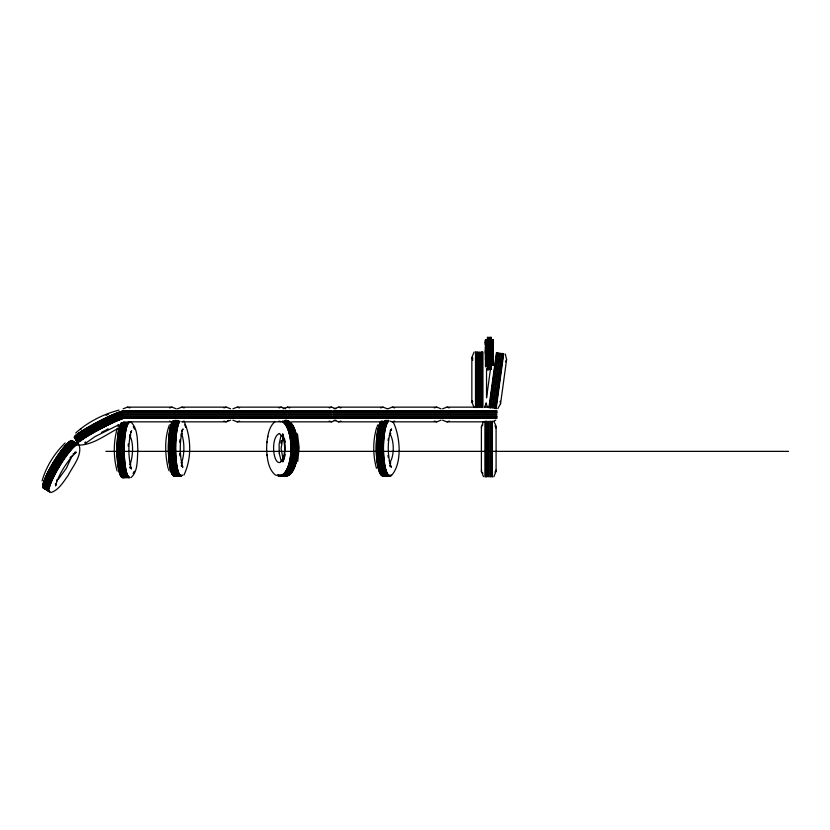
<?xml version="1.0" encoding="UTF-8"?>
<svg xmlns="http://www.w3.org/2000/svg" width="830" height="830" viewBox="0 0 830 830"><rect width="100%" height="100%" fill="white"/><g stroke="black" fill="none" stroke-linecap="round" stroke-linejoin="round"><path stroke-width="1.25" d="M485.415 353.663L485.529 343.693L485.529 363.208M485.519 353.663L485.519 346.546M485.851 347.096L485.861 344.17M485.851 353.663L485.944 343.755M487.376 349.326L487.386 345.394M487.386 345.488L487.386 342.064M487.376 349.285L487.376 357.616M487.604 345.488L487.604 342.064M487.594 349.285L487.594 357.616M487.594 349.326L487.604 345.394M488.123 345.488L488.133 342.064M488.123 349.285L488.123 357.616M488.123 349.326L488.123 345.394M488.341 349.285L488.341 357.616M488.341 349.326L488.341 345.394M488.341 345.488L488.351 342.064M489.046 349.285L489.046 357.616M489.046 349.326L489.046 345.394M489.046 345.488L489.046 342.064M489.659 345.488L489.659 342.064M489.659 349.285L489.659 357.616M489.659 349.326L489.659 345.394M490.354 345.488L490.364 342.064M490.354 349.285L490.354 357.616M490.354 349.326L490.354 345.394M490.572 349.285L490.572 357.616M490.572 349.326L490.572 345.394M490.572 345.488L490.582 342.064M491.101 349.285L491.101 357.616M491.101 349.326L491.101 345.394M491.101 345.488L491.101 342.064M491.319 349.285L491.319 357.616M491.319 349.326L491.319 345.394M491.319 345.488L491.329 342.064M492.771 347.386L492.771 343.755L492.771 363.146M492.813 356.029L492.854 344.17M492.896 355.925L492.896 353.445M493.228 356.039L493.186 343.693L493.3 362.731M493.331 355.925L493.29 346.888M485.861 344.377L485.872 340.321L485.872 340.974M485.944 344.782L485.955 341.784M487.386 342.188L487.397 339.501M487.604 342.188L487.615 339.501M488.133 342.188L488.133 339.501M488.351 342.188L488.351 339.501M489.046 342.188L489.057 339.501M489.659 342.188L489.669 339.501M490.364 342.188L490.364 339.501M490.582 342.188L490.582 339.501M491.101 342.188L491.111 339.501M491.329 342.188L491.329 339.501M485.861 342.292L485.872 340.767M485.955 342.79L485.955 340.207M487.397 339.667L487.407 337.343M487.615 339.667L487.625 337.343M488.133 339.667L488.154 337.343M488.351 339.667L488.372 337.343M489.057 339.667L489.067 337.53M489.669 339.667L489.669 337.893M490.364 339.667L490.385 337.343M490.582 339.667L490.603 337.343M491.111 339.667L491.121 337.343M491.329 339.667L491.339 337.343M492.864 342.292L492.864 340.767M485.955 340.414L485.965 339.74M489.679 369.371L489.669 367.233M490.385 369.558L490.385 368.831L490.385 369.765M492.781 340.902L492.771 344.782L492.875 340.321L492.885 340.974M128.235 446.187L128.297 443.998M266.596 448.781L266.928 441.643M56.855 480.975L56.917 479.719M179.695 442.286L179.913 439.755M42.081 480.975C46.096 466.699 54.49 453.253 65.155 442.961M71.536 457.029L76.08 452.392L72.947 454.041M486.577 397.58L490.54 368.613M488.901 407.665L496.444 352.615M489.306 407.727L496.848 352.667M490.271 407.862L497.813 352.802M490.675 407.914L498.218 352.854M491.972 408.09L499.515 353.03M493.103 408.246L500.646 353.186M494.4 408.422L501.943 353.362M494.805 408.474L502.347 353.424M495.78 408.609L503.312 353.549M496.174 408.671L503.717 353.611M497.813 408.63L500.563 403.702L506.611 359.566L505.294 354.078M474.086 407.489L471.845 402.021L471.845 357.471L474.086 352.003M471.845 402.021L472.042 400.766M483.485 476.669L481.39 471.326L481.39 426.776L483.485 421.433M481.39 471.326L481.587 470.071M495.894 428.031L495.894 425.531L493.84 421.308M495.105 472.395L495.271 471.326M496.081 426.776L496.081 471.326L493.84 476.794M266.855 442.598C267.82 435.2 268.972 426.568 275.093 421.536M280.872 443.189L281.287 440.637M285.084 454.487L284.711 456.77M297.721 461.459L299.142 447.619L297.472 433.893M267.789 436.87L267.882 436.31M388.035 440.46L388.419 438.427M506.611 359.566L505.522 361.859M281.048 435.574L279.129 443.977L279.212 453.149M282.802 437.918L281.09 448.522L282.988 458.938M284.14 458.648L282.854 461.947L284.13 457.766L284.036 458.326C285.603 449.58 285.676 441.851 282.605 433.862L283.341 435.356M376.664 427.585C372.774 440.699 372.867 455.151 376.467 468.317M118.016 426.62L118.317 425.79M377.09 426.568L377.754 424.908M169.413 424.908C164.278 438.614 165.077 454.207 168.096 468.317M389.332 435.107L390.889 433.468L389.695 433.468M484.481 407.271L486.339 403.266M117.321 428.29C113.285 441.985 113.347 457.289 117.144 471.035M129.501 436.819L130.818 435.19L129.822 435.231M180.888 435.107L182.216 433.468L181.21 433.509M482.375 425.707L482.863 424.711M131.659 430.635L130.684 432.513L131.13 431.496C128.111 443.313 128.183 456.044 130.974 467.902L130.538 466.906L131.493 468.992L130.175 467.01M133.08 473.557L134.273 471.253M390.245 430.926L391.553 428.913L390.432 430.801L390.857 429.774C387.382 441.498 387.465 454.415 390.681 466.18L390.266 465.194L391.366 467.269L390.079 465.288M181.708 430.926L183.046 428.913L182.081 430.801L182.527 429.774C179.498 441.602 179.581 454.321 182.372 466.18L181.926 465.194L182.88 467.269L181.563 465.288M75.696 433.001C87.617 422.148 103.356 414.129 118.96 410.134M84.774 442.826L85.428 441.944M86.061 442.411L85.293 443.448L95.066 436.58L118.69 424.856L117.777 425.199M130.269 464.229C132.81 456.023 134.097 443.013 129.542 435.127M58.411 479.159L66.4 468.193L71.546 456.957C64.844 465.485 58.754 474.885 55.579 485.343L55.724 484.191L55.62 485.986L55.506 483.527M70.052 457.506L72.023 455.94M80.313 429.629L81.029 429.131M181.656 462.518C184.602 454.363 184.623 442.183 181.697 433.997M183.876 475.144C191.772 458.917 191.398 438.053 184.187 421.619M117.175 429.006C105.037 435.169 92.887 445.015 78.819 445.129M105.95 430.013L108.139 428.788M101.385 432.461L104.85 430.625M239.569 421.08L237.173 421.837L232.888 420.177M279.025 407.914L281.422 407.146L285.707 408.806M329.23 407.914L331.627 407.146L335.911 408.806M169.559 407.914L171.966 407.146L176.282 408.806M184.198 421.08L181.791 421.837L226.3 421.837L230.616 420.177M223.893 407.914L226.3 407.146L230.616 408.806M227.368 420.862L228.375 420.374M340.902 421.08L338.495 421.837L334.179 420.177M380.628 407.914L383.035 407.146L387.351 408.806M394.613 421.08L392.196 421.837L389.789 421.08M434.329 407.914L436.746 407.146L441.062 408.806M449.289 421.08L446.882 421.837L442.566 420.177M389.55 462.943C394.665 456.168 394.323 440.087 389.612 433.416M391.075 475.932C402.737 463.773 400.268 436.03 393.005 421.567M232.888 408.806L237.173 407.146L281.422 407.146M283.092 408.806L287.377 407.146L331.627 407.146M335.911 420.177L331.627 421.837L291.62 421.837M123.141 408.806L127.457 407.146L171.966 407.146M177.485 408.806L181.791 407.146L226.3 407.146M334.179 408.806L338.495 407.146L383.035 407.146M387.89 408.806L392.196 407.146L436.746 407.146M442.566 408.806L446.882 407.146L474.916 407.146M441.062 420.177L436.746 421.837L392.196 421.837M493.84 421.08L495.738 420.177M106.033 415.322L108.357 414.253M279.492 433.499C270.269 436.57 272.873 465.371 280.395 462.32C285.178 457.06 285.312 447.681 283.756 440.502C284.794 437.389 278.154 432.596 279.399 433.509M74.897 452.257L75.987 451.925M130.839 477.696C138.34 471.679 136.992 459.125 137.894 450.42C137.272 441.145 138.205 429.048 131.078 422.138M389.654 462.901L390.826 462.995L389.208 460.992M484.907 407.146L488.445 407.146M121.948 410.819L286.9 410.819M287.72 410.819L331.803 410.819M332.975 410.819L496.942 410.819M121.948 411.234L286.9 411.234M287.72 411.234L331.803 411.234M332.975 411.234L496.942 411.234M121.948 412.209L286.9 412.209M287.72 412.209L331.803 412.209M332.975 412.209L496.942 412.209M121.948 412.614L286.9 412.614M287.72 412.614L331.803 412.614M332.975 412.614L496.942 412.614M121.948 413.921L496.942 413.921M121.948 415.062L496.942 415.062M121.948 416.37L286.9 416.37M287.72 416.37L331.803 416.37M332.975 416.37L496.942 416.37M121.948 416.785L286.9 416.785M287.72 416.785L331.803 416.785M332.975 416.785L496.942 416.785M121.948 417.76L496.942 417.76M121.948 418.164L496.942 418.164M130.009 421.837L171.426 421.837M237.173 421.837L281.422 421.837L279.025 421.08M338.495 421.837L380.13 421.837M446.882 421.837L484.907 421.837M105.898 451.364L788.5 451.364M181.085 462.891L182.175 462.995L181.459 462.476M129.698 464.613L130.777 464.707L130.071 464.198M446.882 407.146L449.289 407.914M392.196 407.146L394.613 407.914M436.746 421.837L434.329 421.08M338.495 407.146L340.902 407.914M181.791 407.146L184.198 407.914M226.3 421.837L223.893 421.08M127.457 407.146L129.864 407.914M287.377 407.146L289.774 407.914M331.627 421.837L329.23 421.08M237.173 407.146L239.569 407.914M275.56 475.175C267.841 468.95 267.177 457.89 266.575 448.698M50.827 492.595C58.691 490.198 63.422 481.846 68.05 475.549C72.511 466.636 82.544 455.286 79.099 444.984M169.559 421.08L170.721 421.65M487.584 407.478L486.038 402.975M482.375 472.395L482.863 473.391M184.675 424.825L185.847 427.388M133.277 426.547L134.45 429.1M181.199 465.485L181.573 466.336M129.812 467.197L130.186 468.058M389.54 465.485L389.893 466.336M168.532 469.313L169.216 470.942M281.277 461.376L279.233 453.294M500.137 401.212L500.563 403.702M284.555 438.987L285.136 442.172M387.963 455.4L388.326 457.496M266.959 454.767L267.073 455.629M495.105 425.707L495.271 426.776M495.894 470.071L496.081 471.326M471.845 357.471L472.042 358.716M481.39 426.776L481.587 428.031M179.643 453.253L179.851 455.836M490.592 369.215L490.603 369.765M485.55 340.331L485.54 339.646L485.54 341.628L485.436 340.321M493.321 340.767L493.321 342.292M491.329 367.233L491.339 369.008M491.111 367.233L491.121 369.008M490.582 367.233L490.592 369.008M490.364 367.233L490.374 369.008M489.057 367.233L489.057 369.008M488.351 367.233L488.362 369.008M488.133 367.233L488.144 369.008M487.615 367.233L487.615 369.008M487.397 367.233L487.397 369.008M485.882 340.767L485.882 342.292M485.955 364.318L485.955 366.694M485.446 340.767L485.446 342.292M485.529 364.235L485.54 366.787M493.196 362.254L493.196 365.408M492.864 364.816L492.854 360.013M492.771 362.326L492.771 365.325M491.329 364.702L491.329 367.4M491.101 364.702L491.111 367.4M490.582 364.702L490.582 367.4M490.364 364.702L490.364 367.4M489.659 364.702L489.669 367.4M489.046 364.702L489.057 367.4M488.351 364.702L488.351 367.4M488.133 364.702L488.133 367.4M487.604 364.702L487.615 367.4M487.386 364.702L487.397 367.4M485.882 342.074L485.892 344.377M485.944 362.326L485.955 365.325M485.861 364.816L485.892 344.17M485.529 362.254L485.529 365.408M493.228 349.876L493.186 363.208M492.896 344.17L492.896 350.26M491.329 364.837L491.319 357.574M491.101 357.574L491.101 364.837M490.572 357.574L490.582 364.837M490.354 357.574L490.364 364.837M489.659 357.574L489.659 364.837M489.046 357.574L489.046 364.837M488.341 357.574L488.351 364.837M488.123 357.574L488.133 364.837M487.594 357.574L487.604 364.837M487.376 357.574L487.386 364.837M485.944 359.722L485.944 363.146M485.457 350.053L485.415 360.013M492.408 421.267L492.408 476.835M492.003 421.267L492.003 476.835M491.018 421.267L491.018 476.835M490.613 421.267L490.613 476.835M489.306 421.267L489.306 476.835M488.165 421.267L488.165 476.835M486.857 421.267L486.857 476.835M486.536 368.603L486.536 397.85M486.453 421.267L486.453 476.835M485.477 421.267L485.477 476.835M485.062 421.267L485.062 476.835M482.863 351.962L482.863 407.53M482.458 351.962L482.458 407.53M481.473 351.962L481.473 407.53M481.068 351.962L481.068 407.53M479.761 351.962L479.761 407.53M478.62 351.962L478.62 407.53M477.312 351.962L477.312 407.53M476.908 351.962L476.908 407.53M475.922 351.962L475.922 407.53M475.517 351.962L475.517 407.53M472.664 357.471L472.664 360.459M472.664 401.264L472.664 402.021M123.898 476.908A27.784 5.592 90 0 1 117.134 456.542A27.784 5.592 90 0 1 121.232 422.937M126.938 476.908A27.784 5.592 90 0 1 120.049 452.962A27.784 5.592 90 0 1 125.724 422.138M125.652 476.908A27.784 5.592 -90 0 1 118.773 452.962A27.784 5.592 -90 0 1 124.438 422.138M124.293 476.908A27.784 5.592 -90 0 1 117.538 456.542A27.784 5.592 -90 0 1 121.636 422.937M125.257 476.908A27.784 5.592 -90 0 1 118.368 452.962A27.784 5.592 -90 0 1 124.044 422.138M122.383 476.275A27.442 5.52 90 0 1 121.066 473.391M119.935 468.909A27.442 5.52 90 0 1 120.101 430.106M120.371 428.913A27.442 5.52 90 0 1 120.952 426.786M121.263 425.873A27.442 5.52 90 0 1 122.612 423.269M122.778 476.275A27.442 5.52 -90 0 1 121.46 473.391M120.34 468.909A27.442 5.52 -90 0 1 120.506 430.106M120.775 428.913A27.442 5.52 -90 0 1 121.356 426.786M121.668 425.873A27.442 5.52 -90 0 1 123.006 423.269M122.446 477.354A27.442 5.52 -90 0 1 117.206 456.459A27.442 5.52 -90 0 1 119.904 425.873M120.34 424.815A27.442 5.52 -90 0 1 121.253 423.269M122.85 477.354A27.442 5.52 -90 0 1 117.601 456.459A27.442 5.52 -90 0 1 120.309 425.873M120.734 424.815A27.442 5.52 -90 0 1 121.647 423.269M129.335 476.908A27.784 5.592 -90 0 1 122.446 452.962A27.784 5.592 -90 0 1 128.121 422.138M126.004 475.507A27.442 5.52 -90 0 1 122.498 448.148A27.442 5.52 -90 0 1 126.689 423.269M125.486 477.354A27.442 5.52 -90 0 1 120.08 449.341A27.442 5.52 -90 0 1 125.714 422.48M126.606 477.354A27.442 5.52 -90 0 1 125.185 476.275M124.728 475.507A27.442 5.52 -90 0 1 121.211 448.148A27.442 5.52 -90 0 1 125.403 423.269M126.606 477.696A27.784 5.592 -90 0 1 121.139 449.331A27.784 5.592 -90 0 1 126.834 422.138M126.855 476.275A27.442 5.52 -90 0 1 122.882 449.341A27.442 5.52 -90 0 1 127.083 423.269M128.287 477.696A27.784 5.592 -90 0 1 122.819 449.331A27.784 5.592 -90 0 1 128.515 422.138M129.241 477.696A27.784 5.592 -90 0 1 123.774 449.331A27.784 5.592 -90 0 1 129.48 422.138M129.241 477.354A27.442 5.52 90 0 1 123.846 449.341A27.442 5.52 90 0 1 129.48 422.48M128.214 476.275A27.442 5.52 -90 0 1 124.303 445.762A27.442 5.52 -90 0 1 129.874 422.48M129.646 477.696A27.784 5.592 90 0 1 124.178 449.331A27.784 5.592 90 0 1 129.874 422.138M384.217 475.185A27.784 6.443 90 0 1 376.426 454.83A27.784 6.443 90 0 1 381.146 421.215M387.226 475.185A27.784 6.443 90 0 1 379.3 451.25A27.784 6.443 90 0 1 385.836 420.426M385.96 475.185A27.784 6.443 -90 0 1 378.169 454.83A27.784 6.443 -90 0 1 382.889 421.215M384.612 475.185A27.784 6.443 -90 0 1 376.82 454.83A27.784 6.443 -90 0 1 381.541 421.215M385.566 475.185A27.784 6.443 -90 0 1 377.775 454.83A27.784 6.443 -90 0 1 382.495 421.215M383.896 475.642A27.442 6.36 90 0 1 377.702 451.209A27.442 6.36 90 0 1 382.516 421.557M384.29 475.642A27.442 6.36 -90 0 1 378.107 451.209A27.442 6.36 -90 0 1 382.91 421.557M382.547 475.642A27.442 6.36 -90 0 1 380.908 474.553M380.379 473.785A27.442 6.36 -90 0 1 379.383 471.668M379.04 470.693A27.442 6.36 -90 0 1 378.387 468.442M378.086 467.197A27.442 6.36 -90 0 1 381.167 421.557M382.941 475.642A27.442 6.36 -90 0 1 381.302 474.553M380.773 473.785A27.442 6.36 -90 0 1 379.777 471.668M379.435 470.693A27.442 6.36 -90 0 1 378.781 468.442M378.48 467.197A27.442 6.36 -90 0 1 381.561 421.557M389.612 475.185A27.784 6.443 -90 0 1 381.675 451.25A27.784 6.443 -90 0 1 388.212 420.426M384.778 471.668A27.442 6.36 -90 0 1 385.016 424.151M385.514 423.093A27.442 6.36 -90 0 1 386.562 421.557M385.566 475.642A27.442 6.36 -90 0 1 379.341 447.619A27.442 6.36 -90 0 1 385.826 420.769M386.676 475.642A27.442 6.36 -90 0 1 380.628 454.747A27.442 6.36 -90 0 1 383.74 424.151M384.238 423.093A27.442 6.36 -90 0 1 385.286 421.557M388.347 475.185A27.784 6.443 -90 0 1 380.41 451.25A27.784 6.443 -90 0 1 386.946 420.426M385.182 471.668A27.442 6.36 -90 0 1 385.411 424.151M385.909 423.093A27.442 6.36 -90 0 1 386.956 421.557M390.007 475.185A27.784 6.443 -90 0 1 382.07 451.25A27.784 6.443 -90 0 1 388.606 420.426M390.961 475.185A27.784 6.443 -90 0 1 383.17 454.83A27.784 6.443 -90 0 1 387.89 421.215M387.651 474.553A27.442 6.36 90 0 1 385.13 468.442M384.84 467.197A27.442 6.36 90 0 1 386.365 424.151M386.863 423.093A27.442 6.36 90 0 1 387.911 421.557M388.046 474.553A27.442 6.36 -90 0 1 385.525 468.442M385.234 467.197A27.442 6.36 -90 0 1 386.759 424.151M387.257 423.093A27.442 6.36 -90 0 1 388.305 421.557M391.355 475.185A27.784 6.443 90 0 1 383.574 454.83A27.784 6.443 90 0 1 388.284 421.215M44.135 488.102A27.442 4.731 -58.6 0 1 43.264 487.169M43.388 484.699A27.442 4.731 -58.6 0 1 44.146 481.929M44.519 480.861A27.442 4.731 -58.6 0 1 58.556 455.089A27.442 4.731 -58.6 0 1 71.971 441.021M43.046 484.492A27.442 4.731 -58.6 0 1 43.803 481.722M44.177 480.643A27.442 4.731 -58.6 0 1 58.214 454.882A27.442 4.731 -58.6 0 1 71.629 440.813M43.627 488.185A27.784 4.793 -58.6 0 1 54.313 460.743A27.784 4.793 -58.6 0 1 72.698 441.456M43.969 488.403A27.784 4.793 -58.6 0 1 52.767 464.053A27.784 4.793 -58.6 0 1 72.148 440.72M46.231 489.783A27.784 4.793 -58.6 0 1 56.917 462.331A27.784 4.793 -58.6 0 1 75.302 443.054M45.131 489.109A27.784 4.793 -58.6 0 1 55.818 461.667A27.784 4.793 -58.6 0 1 74.202 442.38A27.442 4.731 -58.6 0 0 55.102 465.443A27.442 4.731 -58.6 0 0 46.407 489.482M44.789 488.901A27.784 4.793 -58.6 0 1 55.475 461.459A27.784 4.793 -58.6 0 1 73.86 442.172M44.965 488.611A27.442 4.731 -58.6 0 1 44.083 487.677M44.218 485.208A27.442 4.731 -58.6 0 1 57.436 458.492A27.442 4.731 -58.6 0 1 72.801 441.519M45.308 488.818A27.442 4.731 -58.6 0 1 44.426 487.884M44.561 485.415A27.442 4.731 -58.6 0 1 59.719 455.805A27.442 4.731 -58.6 0 1 74.026 442.66M48.285 491.038A27.784 4.793 -58.6 0 1 58.972 463.596A27.784 4.793 -58.6 0 1 77.366 444.309A27.442 4.731 -58.6 0 0 75.634 445.046M48.462 490.748A27.442 4.731 -58.6 0 1 59.013 463.638A27.442 4.731 -58.6 0 1 77.18 444.59M47.362 490.074A27.442 4.731 -58.6 0 1 57.924 462.964A27.442 4.731 -58.6 0 1 76.08 443.926M47.185 490.364A27.784 4.793 -58.6 0 1 57.872 462.922A27.784 4.793 -58.6 0 1 76.267 443.635M48.804 490.955A27.442 4.731 -58.6 0 1 59.355 463.846A27.442 4.731 -58.6 0 1 77.522 444.797M48.628 491.246A27.784 4.793 -58.6 0 1 59.314 463.804A27.784 4.793 -58.6 0 1 77.709 444.517M49.458 491.754A27.784 4.793 -58.6 0 1 58.256 467.415A27.784 4.793 -58.6 0 1 77.636 444.081M49.634 491.453A27.442 4.731 -58.6 0 1 48.752 490.53M48.877 488.05A27.442 4.731 -58.6 0 1 49.634 485.28M50.008 484.212A27.442 4.731 -58.6 0 1 74.845 445.617M49.976 491.671A27.442 4.731 -58.6 0 1 49.095 490.738M49.219 488.268A27.442 4.731 -58.6 0 1 49.987 485.488M50.35 484.419A27.442 4.731 -58.6 0 1 75.188 445.835M75.987 445.254A27.442 4.731 -58.6 0 1 77.812 444.579M49.8 491.962A27.784 4.793 -58.6 0 1 58.598 467.622A27.784 4.793 -58.6 0 1 77.978 444.289M74.793 437.493A27.784 2.635 -27.7 0 1 90.709 425.8A27.784 2.635 -27.7 0 1 120.858 411.607M76.225 440.222A27.784 2.635 -27.7 0 1 92.151 428.539A27.784 2.635 -27.7 0 1 122.29 414.346M75.623 439.07A27.784 2.635 -27.7 0 1 91.539 427.388A27.784 2.635 -27.7 0 1 121.688 413.195M74.98 437.856A27.784 2.635 -27.7 0 1 90.895 426.163A27.784 2.635 -27.7 0 1 121.045 411.971M75.437 438.717A27.784 2.635 -27.7 0 1 91.352 427.025A27.784 2.635 -27.7 0 1 121.502 412.832M75.738 438.551A27.442 2.604 -27.7 0 1 75.25 438.043M76.412 436.673A27.442 2.604 -27.7 0 1 117.642 414.222M118.981 413.724A27.442 2.604 -27.7 0 1 121.232 412.998M75.924 438.914A27.442 2.604 -27.7 0 1 75.437 438.396M76.599 437.037A27.442 2.604 -27.7 0 1 97.857 423.985A27.442 2.604 -27.7 0 1 121.419 413.35M75.094 437.327A27.442 2.604 -27.7 0 1 90.812 425.79A27.442 2.604 -27.7 0 1 120.589 411.773M75.281 437.69A27.442 2.604 -27.7 0 1 90.999 426.143A27.442 2.604 -27.7 0 1 120.775 412.126M77.366 442.38A27.784 2.635 -27.7 0 1 92.275 431.258A27.784 2.635 -27.7 0 1 122.373 416.826M77.657 442.224A27.442 2.604 -27.7 0 1 90.46 432.347A27.442 2.604 -27.7 0 1 119.572 417.895M76.526 440.066A27.442 2.604 -27.7 0 1 92.244 428.519A27.442 2.604 -27.7 0 1 122.02 414.502M76.568 440.554A27.442 2.604 -27.7 0 1 95.844 427.834A27.442 2.604 -27.7 0 1 122.55 415.508M76.754 441.228A27.784 2.635 -27.7 0 1 92.68 429.546A27.784 2.635 -27.7 0 1 122.819 415.353M77.366 442.068A27.442 2.604 -27.7 0 1 96.633 429.338A27.442 2.604 -27.7 0 1 123.348 417.023M77.553 442.743A27.784 2.635 -27.7 0 1 92.462 431.621A27.784 2.635 -27.7 0 1 122.56 417.179M77.999 443.604A27.784 2.635 -27.7 0 1 92.919 432.482A27.784 2.635 -27.7 0 1 123.016 418.05M78.3 443.448A27.442 2.604 -27.7 0 1 77.812 442.93M79.732 440.948A27.442 2.604 -27.7 0 1 100.233 428.519A27.442 2.604 -27.7 0 1 122.757 418.206M78.487 443.801A27.442 2.604 -27.7 0 1 78.01 443.293M79.919 441.301A27.442 2.604 -27.7 0 1 100.43 428.871A27.442 2.604 -27.7 0 1 122.944 418.559M78.196 443.967A27.784 2.635 -27.7 0 1 93.105 432.845A27.784 2.635 -27.7 0 1 123.203 418.403M173.844 475.642A27.442 5.52 -90 0 1 168.438 447.619A27.442 5.52 -90 0 1 174.072 420.769M175.286 475.185A27.784 5.592 90 0 1 168.532 454.83A27.784 5.592 90 0 1 172.619 421.215M178.326 475.185A27.784 5.592 90 0 1 171.437 451.25A27.784 5.592 90 0 1 177.112 420.426M177.049 475.185A27.784 5.592 -90 0 1 170.16 451.25A27.784 5.592 -90 0 1 175.835 420.426M175.69 475.185A27.784 5.592 -90 0 1 168.926 454.83A27.784 5.592 -90 0 1 173.024 421.215M176.645 475.185A27.784 5.592 -90 0 1 169.766 451.25A27.784 5.592 -90 0 1 175.431 420.426M173.771 474.553A27.442 5.52 90 0 1 171.499 428.394M171.769 427.201A27.442 5.52 90 0 1 173.999 421.557M174.175 474.553A27.442 5.52 -90 0 1 171.893 428.394M172.163 427.201A27.442 5.52 -90 0 1 174.404 421.557M174.238 475.642A27.442 5.52 -90 0 1 168.874 451.209A27.442 5.52 -90 0 1 173.045 421.557M180.722 475.185A27.784 5.592 -90 0 1 173.968 454.83A27.784 5.592 -90 0 1 178.056 421.215M177.402 473.785A27.442 5.52 -90 0 1 175.576 428.394M175.846 427.201A27.442 5.52 -90 0 1 176.738 424.151M176.873 475.642A27.442 5.52 -90 0 1 171.478 447.619A27.442 5.52 -90 0 1 177.112 420.769M177.994 475.642A27.442 5.52 -90 0 1 172.754 454.747A27.442 5.52 -90 0 1 175.452 424.151M175.887 423.093A27.442 5.52 -90 0 1 178.232 420.769M179.446 475.185A27.784 5.592 -90 0 1 172.557 451.25A27.784 5.592 -90 0 1 178.232 420.426M177.796 473.785A27.442 5.52 -90 0 1 175.97 428.394M176.24 427.201A27.442 5.52 -90 0 1 177.132 424.151M181.127 475.185A27.784 5.592 -90 0 1 174.362 454.83A27.784 5.592 -90 0 1 178.46 421.215M182.081 475.185A27.784 5.592 -90 0 1 175.327 454.83A27.784 5.592 -90 0 1 179.415 421.215M180.639 475.642A27.442 5.52 90 0 1 175.389 454.747A27.442 5.52 90 0 1 178.097 424.151M178.523 423.093A27.442 5.52 90 0 1 179.436 421.557M181.033 475.642A27.442 5.52 -90 0 1 175.794 454.747A27.442 5.52 -90 0 1 178.492 424.151M178.927 423.093A27.442 5.52 -90 0 1 179.84 421.557M182.486 475.185A27.784 5.592 90 0 1 175.721 454.83A27.784 5.592 90 0 1 179.82 421.215M282.283 421.215A27.784 11.568 90 0 1 290.759 454.83A27.784 11.568 90 0 1 276.774 475.185M285.105 421.215A27.784 11.568 90 0 1 293.581 454.83A27.784 11.568 90 0 1 279.596 475.185M283.922 421.215A27.784 11.568 -90 0 1 292.399 454.83A27.784 11.568 -90 0 1 278.403 475.185M282.656 421.215A27.784 11.568 -90 0 1 291.133 454.83A27.784 11.568 -90 0 1 277.137 475.185M283.549 421.215A27.784 11.568 -90 0 1 292.025 454.83A27.784 11.568 -90 0 1 278.029 475.185M286.288 424.151A27.442 11.423 90 0 1 286.713 471.668M283.974 474.553A27.442 11.423 90 0 1 279.046 475.32M286.661 424.151A27.442 11.423 -90 0 1 287.076 471.668M284.348 474.553A27.442 11.423 -90 0 1 279.409 475.32M282.252 421.557A27.442 11.423 -90 0 1 285.032 424.151M286.288 426.081A27.442 11.423 -90 0 1 290.075 458.72A27.442 11.423 -90 0 1 277.78 475.32M282.625 421.557A27.442 11.423 -90 0 1 285.406 424.151M286.039 425.064A27.442 11.423 -90 0 1 291.206 452.101A27.442 11.423 -90 0 1 283.092 474.553M280.135 475.642A27.442 11.423 -90 0 1 278.154 475.32M285.333 420.478A27.784 11.568 -90 0 1 296.009 452.443A27.784 11.568 -90 0 1 281.816 475.185M285.323 420.82A27.442 11.423 -90 0 1 290.075 424.151M290.718 425.064A27.442 11.423 -90 0 1 295.262 457.89A27.442 11.423 -90 0 1 282.823 475.32M285.074 421.557A27.442 11.423 -90 0 1 286.962 423.093M287.854 424.151A27.442 11.423 -90 0 1 293.758 449.424A27.442 11.423 -90 0 1 286.941 473.328M285.541 474.553A27.442 11.423 -90 0 1 280.602 475.32M286.111 421.557A27.442 11.423 -90 0 1 294.806 447.619A27.442 11.423 -90 0 1 286.578 474.553M285.613 475.123A27.442 11.423 -90 0 1 281.64 475.32M286.143 421.215A27.784 11.568 -90 0 1 294.619 454.83A27.784 11.568 -90 0 1 280.633 475.185M284.7 420.769A27.442 11.423 -90 0 1 290.448 424.151M291.091 425.064A27.442 11.423 -90 0 1 295.636 457.89A27.442 11.423 -90 0 1 283.196 475.32M284.7 420.426A27.784 11.568 -90 0 1 296.445 451.25A27.784 11.568 -90 0 1 282.19 475.185M285.593 420.426A27.784 11.568 -90 0 1 297.337 451.25A27.784 11.568 -90 0 1 283.082 475.185M285.593 420.769A27.442 11.423 90 0 1 287.585 421.08M291.973 425.064A27.442 11.423 90 0 1 291.755 471.668M289.027 474.553A27.442 11.423 90 0 1 284.088 475.32M291.714 424.151A27.442 11.423 -90 0 1 292.129 471.668M289.4 474.553A27.442 11.423 -90 0 1 284.462 475.32M285.966 420.769A27.442 11.423 -90 0 1 287.958 421.08M285.966 420.426A27.784 11.568 90 0 1 297.7 451.25A27.784 11.568 90 0 1 283.455 475.185M485.426 342.074L485.426 344.377L485.446 342.074M485.529 341.493L485.529 344.855L485.55 341.493M493.196 341.493L493.196 344.855L493.217 341.493M493.3 342.074L493.3 344.377L493.321 342.074M485.54 340.113L485.529 342.873L485.55 340.113M492.781 340.207L492.771 342.79L492.792 340.207M493.207 340.113L493.196 342.873L493.217 340.113M487.418 368.831L487.407 369.765L487.397 368.831M487.635 368.831L487.625 369.765L487.615 368.831M488.154 368.831L488.154 369.765L488.144 368.831M488.372 368.831L488.372 369.765L488.362 368.831M489.078 368.831L489.067 369.765L489.057 368.831M489.679 337.343L489.679 338.287L489.679 337.343M490.603 368.831L490.603 369.558L490.592 368.831M492.781 339.74L492.781 340.414L492.781 339.74M493.207 339.646L493.207 341.628L493.207 339.646"/></g></svg>
